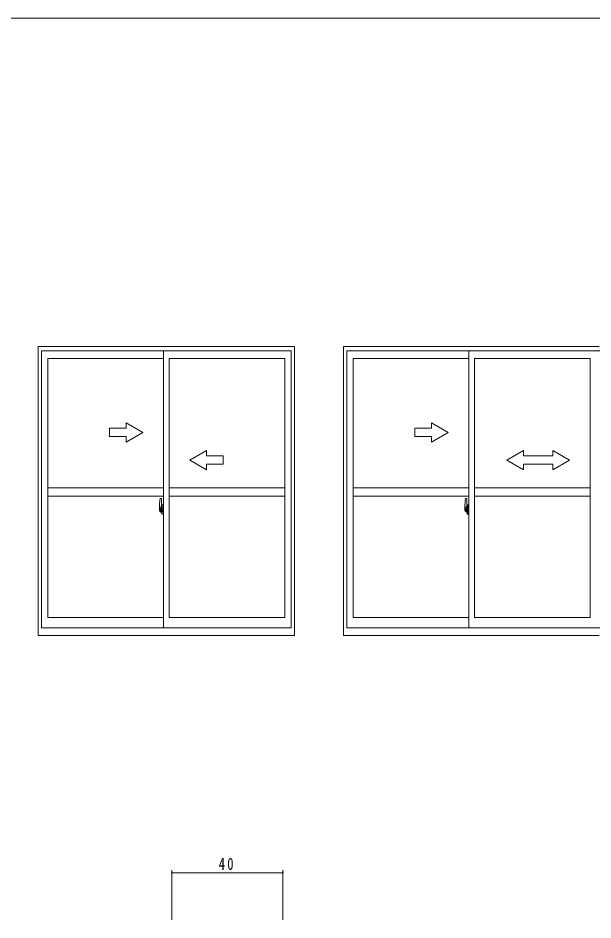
# Model space of a CAD drawing. Units: millimetres, scale not verified. Extents: x -567 to 567, y -403 to 403.
# Drawn here: x 158.5 to 365.9, y 73.4 to 399 of the extents above; entities that cross this region are included whole.
import ezdxf

# ---------------------------------------------------------------- set-up
doc = ezdxf.new("R2010")
doc.units = ezdxf.units.MM
doc.header["$LTSCALE"] = 2
doc.linetypes.add('USER2', pattern=[13, 10, -1, 1, -1])
for name, color, linetype, lineweight in [('0-1_YKK_ZWAK', 7, 'Continuous', 18), ('0-6_YKK_D', 6, 'Continuous', 18), ('0-7_YKK_A1', 4, 'Continuous', 18)]:
    doc.layers.add(name, color=color, linetype=linetype, lineweight=lineweight)
doc.styles.add('ＭＳ ゴシック', font='')
doc.styles.get('ＭＳ ゴシック').set_extended_font_data('MS Gothic')

msp = doc.modelspace()

# ---------------------------------------------------------------- linework, layer by layer
at = {"layer": '0-1_YKK_ZWAK'}
msp.add_line((537.274, 399.018), (-562.726, 399.018), dxfattribs=at)
at = {"layer": '0-6_YKK_D'}
for p, q in [((214.024, 73.415), (214.024, 91.415)), ((254.024, 73.415), (254.024, 91.415)), ((254.024, 90.415), (214.024, 90.415))]:
    msp.add_line(p, q, dxfattribs=at)
for centre, start, end in [((214.024, 90.415), 0, 180), ((214.024, 90.415), 180, 0), ((254.024, 90.415), 0, 180), ((254.024, 90.415), 180, 0)]:
    msp.add_arc(centre, 0.106, start, end, dxfattribs=at)
at = {"layer": '0-7_YKK_A1'}
for p, q in [((258.246, 280.415), (165.746, 280.415)), ((165.746, 280.415), (165.746, 176.165)), ((258.246, 176.165), (258.246, 280.415)), ((275.892, 280.415), (275.892, 176.165)), ((368.142, 280.415), (275.892, 280.415)), ((256.996, 278.915), (166.996, 278.915)), ((166.996, 278.915), (166.996, 178.915)), ((210.996, 178.915), (210.996, 278.915)), ((256.996, 178.915), (256.996, 278.915)), ((277.142, 278.915), (277.142, 178.915)), ((457.892, 278.915), (277.142, 278.915)), ((321.142, 178.915), (321.142, 278.915)), ((210.996, 276.065), (169.246, 276.065)), ((169.246, 276.065), (169.246, 182.615)), ((254.746, 276.065), (212.996, 276.065)), ((212.996, 182.615), (212.996, 276.065)), ((254.746, 182.615), (254.746, 276.065)), ((321.142, 276.065), (279.392, 276.065)), ((279.392, 276.065), (279.392, 182.615)), ((323.142, 182.615), (323.142, 276.065)), ((364.892, 276.065), (323.142, 276.065)), ((364.892, 182.615), (364.892, 276.065)), ((191.496, 250.915), (191.496, 247.915)), ((197.496, 250.915), (191.496, 250.915)), ((197.496, 250.915), (197.496, 252.879)), ((203.496, 249.415), (197.496, 252.879)), ((307.642, 250.915), (301.642, 250.915)), ((307.642, 250.915), (307.642, 252.879)), ((313.642, 249.415), (307.642, 252.879)), ((191.496, 247.915), (197.496, 247.915)), ((203.496, 249.415), (197.496, 245.951)), ((197.496, 245.951), (197.496, 247.915)), ((313.642, 249.415), (307.642, 245.951)), ((307.642, 245.951), (307.642, 247.915)), ((220.496, 239.415), (226.496, 242.879)), ((226.496, 240.915), (226.496, 242.879)), ((334.892, 239.415), (340.892, 242.879)), ((340.892, 242.879), (340.892, 240.915)), ((351.392, 242.879), (351.392, 240.915)), ((357.392, 239.415), (351.392, 242.879)), ((226.496, 240.915), (232.496, 240.915)), ((232.496, 237.915), (226.496, 237.915)), ((232.496, 240.915), (232.496, 237.915)), ((334.892, 239.415), (340.892, 235.915)), ((340.892, 240.915), (351.392, 240.915)), ((340.892, 237.915), (340.892, 235.915)), ((351.392, 237.915), (340.892, 237.915)), ((357.392, 239.415), (351.392, 235.915)), ((351.392, 237.915), (351.392, 235.915)), ((210.996, 229.415), (169.246, 229.415)), ((254.746, 229.415), (212.996, 229.415)), ((279.392, 229.415), (321.142, 229.415)), ((323.142, 229.415), (364.892, 229.415)), ((210.996, 226.415), (169.246, 226.415)), ((209.836, 225.574), (210.27, 225.589)), ((210.296, 225.564), (210.296, 222.305)), ((254.746, 226.415), (212.996, 226.415)), ((279.392, 226.415), (321.142, 226.415)), ((319.982, 225.574), (320.416, 225.589)), ((320.442, 225.564), (320.442, 222.305)), ((323.142, 226.415), (364.892, 226.415)), ((209.596, 223.32), (209.596, 221.103)), ((209.796, 221.398), (209.796, 222.457)), ((210.183, 222.457), (209.796, 222.457)), ((209.821, 221.405), (209.821, 222.385)), ((209.821, 222.385), (210.183, 222.385)), ((210.281, 222.008), (210.106, 222.008)), ((210.106, 222.008), (210.106, 221.19)), ((210.121, 221.676), (210.106, 221.676)), ((210.123, 221.765), (210.121, 221.761)), ((210.121, 221.563), (210.121, 221.761)), ((210.123, 221.567), (210.121, 221.563)), ((210.121, 221.562), (210.121, 221.563)), ((210.121, 221.488), (210.121, 221.562)), ((210.121, 221.442), (210.121, 221.488)), ((210.121, 221.488), (210.221, 221.488)), ((210.128, 221.77), (210.123, 221.765)), ((210.128, 221.572), (210.123, 221.567)), ((210.138, 221.775), (210.128, 221.77)), ((210.138, 221.577), (210.128, 221.572)), ((210.15, 221.778), (210.138, 221.775)), ((210.15, 221.58), (210.138, 221.577)), ((210.165, 221.781), (210.15, 221.778)), ((210.165, 221.583), (210.15, 221.58)), ((210.182, 221.784), (210.165, 221.781)), ((210.182, 221.586), (210.165, 221.583)), ((210.201, 221.785), (210.182, 221.784)), ((210.201, 221.587), (210.182, 221.586)), ((210.221, 221.786), (210.201, 221.785)), ((210.221, 221.588), (210.201, 221.587)), ((210.221, 222.347), (210.221, 222.008)), ((210.221, 222.18), (210.221, 222.23)), ((210.221, 222.008), (210.221, 221.786)), ((210.221, 222.008), (210.221, 221.786)), ((210.296, 221.889), (210.221, 221.889)), ((210.221, 221.786), (210.391, 221.786)), ((210.221, 221.588), (210.391, 221.588)), ((210.391, 221.563), (210.221, 221.563)), ((210.221, 221.488), (210.221, 221.562)), ((210.221, 221.562), (210.221, 220.764)), ((210.221, 221.442), (210.221, 221.488)), ((210.221, 221.249), (210.221, 221.442)), ((210.221, 221.419), (210.221, 221.149)), ((210.296, 222.305), (210.281, 222.305)), ((210.281, 222.305), (210.281, 222.008)), ((210.296, 222.345), (210.296, 221.786)), ((210.296, 221.786), (210.296, 222.138)), ((210.296, 221.847), (210.296, 222.082)), ((210.296, 221.563), (210.296, 220.764)), ((210.296, 221.042), (210.296, 221.563)), ((210.32, 222.163), (210.421, 222.165)), ((210.391, 221.786), (210.391, 221.588)), ((210.391, 221.588), (210.391, 221.563)), ((210.421, 223.27), (210.421, 222.365)), ((210.546, 222.365), (210.421, 222.365)), ((210.421, 221.998), (210.421, 222.311)), ((210.425, 221.97), (210.421, 221.998)), ((210.438, 221.944), (210.425, 221.97)), ((210.45, 221.931), (210.438, 221.944)), ((210.571, 222.34), (210.445, 222.336)), ((210.446, 222.34), (210.446, 222.365)), ((210.571, 222.34), (210.446, 222.34)), ((210.46, 221.926), (210.45, 221.931)), ((210.468, 221.924), (210.46, 221.926)), ((210.469, 221.924), (210.468, 221.924)), ((210.469, 221.924), (210.469, 221.256)), ((210.546, 223.32), (210.471, 223.32)), ((210.482, 221.932), (210.481, 221.928)), ((210.481, 221.928), (210.481, 221.924)), ((210.481, 221.924), (210.481, 220.907)), ((210.966, 221.964), (210.506, 221.948)), ((210.546, 223.32), (210.546, 222.365)), ((210.546, 223.295), (210.571, 223.295)), ((210.571, 223.325), (210.996, 223.34)), ((210.571, 223.325), (210.571, 222.34)), ((210.571, 223.295), (210.571, 222.34)), ((210.651, 222.08), (210.651, 222.01)), ((210.836, 222.105), (210.676, 222.105)), ((210.676, 221.985), (210.836, 221.985)), ((210.861, 222.08), (210.861, 222.01)), ((210.968, 221.964), (210.965, 221.964)), ((210.97, 221.963), (210.968, 221.964)), ((210.973, 221.962), (210.97, 221.963)), ((210.975, 221.961), (210.973, 221.962)), ((210.977, 221.959), (210.975, 221.961)), ((210.979, 221.957), (210.977, 221.959)), ((210.98, 221.955), (210.979, 221.957)), ((210.98, 221.952), (210.98, 221.955)), ((210.981, 221.95), (210.98, 221.952)), ((210.981, 221.95), (210.981, 221.944)), ((210.981, 221.95), (210.981, 220.881)), ((210.996, 221.728), (210.981, 221.728)), ((210.996, 223.34), (210.996, 219.84)), ((319.742, 223.32), (319.742, 221.103)), ((320.329, 222.457), (319.942, 222.457)), ((319.942, 221.398), (319.942, 222.457)), ((319.967, 222.385), (320.329, 222.385)), ((319.967, 221.405), (319.967, 222.385)), ((320.252, 222.008), (320.252, 221.19)), ((320.427, 222.008), (320.252, 222.008)), ((320.267, 221.676), (320.252, 221.676)), ((320.268, 221.765), (320.267, 221.761)), ((320.267, 221.563), (320.267, 221.761)), ((320.268, 221.567), (320.267, 221.563)), ((320.267, 221.562), (320.267, 221.563)), ((320.267, 221.562), (320.367, 221.562)), ((320.267, 221.488), (320.267, 221.562)), ((320.267, 221.488), (320.367, 221.488)), ((320.267, 221.442), (320.267, 221.488)), ((320.267, 221.442), (320.367, 221.442)), ((320.267, 221.249), (320.267, 221.442)), ((320.274, 221.77), (320.268, 221.765)), ((320.273, 221.571), (320.268, 221.567)), ((320.28, 221.575), (320.273, 221.571)), ((320.283, 221.775), (320.274, 221.77)), ((320.29, 221.579), (320.28, 221.575)), ((320.296, 221.778), (320.283, 221.775)), ((320.302, 221.582), (320.29, 221.579)), ((320.311, 221.781), (320.296, 221.778)), ((320.317, 221.584), (320.302, 221.582)), ((320.328, 221.784), (320.311, 221.781)), ((320.332, 221.586), (320.317, 221.584)), ((320.347, 221.785), (320.328, 221.784)), ((320.349, 221.587), (320.332, 221.586)), ((320.367, 221.786), (320.347, 221.785)), ((320.367, 221.588), (320.349, 221.587)), ((320.367, 222.18), (320.367, 222.23)), ((320.367, 222.008), (320.367, 221.786)), ((320.442, 221.889), (320.367, 221.889)), ((320.537, 221.563), (320.367, 221.563)), ((320.367, 221.562), (320.367, 221.563)), ((320.367, 221.562), (320.367, 220.764)), ((320.367, 221.488), (320.367, 221.562)), ((320.367, 221.442), (320.367, 221.488)), ((320.367, 221.249), (320.367, 221.442)), ((320.367, 221.419), (320.367, 221.149)), ((320.427, 222.305), (320.427, 222.008)), ((320.442, 222.305), (320.427, 222.305)), ((320.442, 222.345), (320.442, 221.786)), ((320.442, 221.786), (320.442, 222.138)), ((320.442, 221.847), (320.442, 222.082)), ((320.442, 221.042), (320.442, 221.563)), ((320.442, 221.563), (320.442, 220.764)), ((320.466, 222.163), (320.567, 222.165)), ((320.567, 223.27), (320.567, 222.365)), ((320.692, 222.365), (320.567, 222.365)), ((320.567, 221.998), (320.567, 222.311)), ((320.717, 222.34), (320.591, 222.336)), ((320.592, 222.34), (320.592, 222.365)), ((320.717, 222.34), (320.592, 222.34)), ((320.615, 221.924), (320.615, 221.256)), ((320.692, 223.32), (320.617, 223.32)), ((320.628, 221.932), (320.627, 221.928)), ((320.627, 221.928), (320.627, 221.924)), ((320.627, 221.924), (320.627, 220.907)), ((321.112, 221.964), (320.651, 221.948)), ((320.692, 223.32), (320.692, 222.365)), ((320.692, 223.295), (320.717, 223.295)), ((320.717, 223.325), (321.142, 223.34)), ((320.717, 223.325), (320.717, 222.34)), ((320.717, 223.295), (320.717, 222.34)), ((320.797, 222.08), (320.797, 222.01)), ((320.982, 222.105), (320.822, 222.105)), ((320.822, 221.985), (320.982, 221.985)), ((321.007, 222.08), (321.007, 222.01)), ((321.114, 221.964), (321.111, 221.964)), ((321.116, 221.963), (321.114, 221.964)), ((321.119, 221.962), (321.116, 221.963)), ((321.121, 221.961), (321.119, 221.962)), ((321.123, 221.959), (321.121, 221.961)), ((321.124, 221.957), (321.123, 221.959)), ((321.126, 221.955), (321.124, 221.957)), ((321.126, 221.952), (321.126, 221.955)), ((321.127, 221.95), (321.126, 221.952)), ((321.127, 221.95), (321.127, 220.881)), ((321.127, 221.95), (321.127, 221.944)), ((321.142, 221.728), (321.127, 221.728)), ((321.142, 223.34), (321.142, 219.84)), ((209.644, 221.053), (209.851, 221.046)), ((209.796, 221.395), (209.796, 221.398)), ((209.797, 221.358), (209.796, 221.395)), ((209.797, 221.348), (209.796, 221.395)), ((210.066, 221.218), (209.851, 221.218)), ((209.851, 221.218), (209.851, 221.046)), ((209.886, 221.149), (209.851, 221.149)), ((209.886, 221.19), (210.121, 221.19)), ((209.886, 221.101), (209.886, 221.19)), ((209.886, 220.955), (209.886, 220.97)), ((209.886, 220.955), (210.174, 220.955)), ((209.974, 220.682), (209.963, 220.699)), ((209.996, 220.652), (209.974, 220.682)), ((209.996, 220.702), (209.996, 220.652)), ((210.183, 220.652), (209.996, 220.652)), ((210.021, 220.727), (210.183, 220.727)), ((210.106, 221.225), (210.066, 221.225)), ((210.066, 221.225), (210.066, 221.19)), ((210.121, 221.194), (210.121, 221.249)), ((210.121, 221.249), (210.221, 221.249)), ((210.121, 221.19), (210.121, 221.194)), ((210.121, 221.194), (210.221, 221.194)), ((210.121, 221.19), (210.221, 221.19)), ((210.121, 220.97), (210.121, 220.97)), ((210.145, 220.96), (210.121, 220.97)), ((210.156, 220.957), (210.145, 220.96)), ((210.167, 220.955), (210.156, 220.957)), ((210.184, 220.955), (210.167, 220.955)), ((210.199, 220.96), (210.184, 220.955)), ((210.21, 220.968), (210.199, 220.96)), ((210.221, 221.149), (210.209, 221.149)), ((210.214, 220.973), (210.21, 220.968)), ((210.218, 220.979), (210.214, 220.973)), ((210.218, 220.979), (210.22, 220.987)), ((210.22, 220.987), (210.221, 220.995)), ((210.221, 221.194), (210.221, 221.249)), ((210.221, 221.19), (210.221, 221.194)), ((210.221, 221.047), (210.221, 220.995)), ((210.421, 221.015), (210.32, 221.017)), ((210.421, 221.191), (210.428, 221.22)), ((210.421, 221.182), (210.421, 221.191)), ((210.421, 220.869), (210.421, 221.182)), ((210.546, 220.815), (210.421, 220.815)), ((210.421, 219.91), (210.421, 220.815)), ((210.428, 221.22), (210.435, 221.233)), ((210.435, 221.233), (210.445, 221.244)), ((210.445, 221.244), (210.453, 221.251)), ((210.571, 220.84), (210.445, 220.844)), ((210.453, 221.251), (210.463, 221.255)), ((210.463, 221.255), (210.469, 221.256)), ((210.546, 219.86), (210.471, 219.86)), ((210.481, 220.907), (210.481, 220.902)), ((210.481, 220.902), (210.482, 220.898)), ((210.506, 220.882), (210.966, 220.866)), ((210.546, 220.99), (210.546, 220.933)), ((210.546, 219.86), (210.546, 220.815)), ((210.546, 219.885), (210.571, 219.885)), ((210.921, 221.015), (210.571, 221.015)), ((210.571, 220.908), (210.921, 220.908)), ((210.571, 219.885), (210.571, 220.84)), ((210.571, 220.84), (210.571, 219.855)), ((210.571, 219.855), (210.996, 219.84)), ((210.946, 220.99), (210.946, 220.933)), ((210.965, 220.866), (210.968, 220.866)), ((210.968, 220.866), (210.97, 220.867)), ((210.97, 220.867), (210.973, 220.868)), ((210.973, 220.868), (210.975, 220.869)), ((210.975, 220.869), (210.977, 220.871)), ((210.977, 220.871), (210.979, 220.873)), ((210.979, 220.873), (210.98, 220.875)), ((210.98, 220.878), (210.981, 220.881)), ((210.98, 220.875), (210.98, 220.878)), ((210.996, 221.403), (210.981, 221.403)), ((319.79, 221.053), (319.997, 221.046)), ((319.942, 221.395), (319.942, 221.398)), ((319.943, 221.348), (319.942, 221.395)), ((319.942, 221.358), (319.942, 221.395)), ((319.997, 221.218), (319.997, 221.046)), ((320.212, 221.218), (319.997, 221.218)), ((320.032, 221.149), (319.997, 221.149)), ((320.032, 221.101), (320.267, 221.101)), ((320.032, 220.97), (320.032, 221.101)), ((320.032, 220.955), (320.032, 220.97)), ((320.032, 220.955), (320.32, 220.955)), ((320.142, 220.702), (320.142, 220.652)), ((320.329, 220.652), (320.142, 220.652)), ((320.167, 220.727), (320.329, 220.727)), ((320.212, 221.225), (320.212, 221.19)), ((320.252, 221.225), (320.212, 221.225)), ((320.267, 221.249), (320.367, 221.249)), ((320.267, 221.194), (320.267, 221.249)), ((320.267, 221.194), (320.367, 221.194)), ((320.267, 221.19), (320.267, 221.194)), ((320.367, 221.149), (320.354, 221.149)), ((320.363, 220.979), (320.366, 220.987)), ((320.366, 220.987), (320.367, 220.995)), ((320.367, 221.194), (320.367, 221.249)), ((320.367, 221.19), (320.367, 221.194)), ((320.367, 221.19), (320.367, 221.059)), ((320.367, 221.059), (320.367, 221.047)), ((320.367, 221.047), (320.367, 220.995)), ((320.567, 221.015), (320.466, 221.017)), ((320.567, 220.869), (320.567, 221.182)), ((320.567, 219.91), (320.567, 220.815)), ((320.692, 220.815), (320.567, 220.815)), ((320.717, 220.84), (320.591, 220.844)), ((320.592, 220.84), (320.592, 220.815)), ((320.717, 220.84), (320.592, 220.84)), ((320.692, 219.86), (320.617, 219.86)), ((320.627, 220.907), (320.627, 220.902)), ((320.627, 220.902), (320.628, 220.898)), ((320.651, 220.882), (321.112, 220.866)), ((320.692, 220.99), (320.692, 220.933)), ((320.692, 219.86), (320.692, 220.815)), ((320.692, 219.885), (320.717, 219.885)), ((321.067, 221.015), (320.717, 221.015)), ((320.717, 220.908), (321.067, 220.908)), ((320.717, 219.885), (320.717, 220.84)), ((321.092, 220.99), (321.092, 220.933)), ((321.111, 220.866), (321.114, 220.866)), ((321.114, 220.866), (321.116, 220.867)), ((321.116, 220.867), (321.119, 220.868)), ((321.119, 220.868), (321.121, 220.869)), ((321.121, 220.869), (321.123, 220.871)), ((321.123, 220.871), (321.124, 220.873)), ((321.124, 220.873), (321.126, 220.875)), ((321.126, 220.878), (321.127, 220.881)), ((321.126, 220.875), (321.126, 220.878)), ((321.142, 221.403), (321.127, 221.403)), ((169.246, 182.615), (210.996, 182.615)), ((212.996, 182.615), (254.746, 182.615)), ((279.392, 182.615), (321.142, 182.615)), ((323.142, 182.615), (364.892, 182.615)), ((165.746, 176.165), (258.246, 176.165)), ((166.996, 178.915), (256.996, 178.915)), ((275.892, 176.165), (368.142, 176.165)), ((457.892, 178.915), (277.142, 178.915))]:
    msp.add_line(p, q, dxfattribs=at)
at = {"layer": '0-7_YKK_A1', "linetype": 'USER2'}
for p, q in [((210.442, 221.415), (209.406, 221.415)), ((209.424, 221.415), (210.75, 221.415)), ((210.136, 221.415), (211.16, 221.415)), ((320.588, 221.415), (319.552, 221.415)), ((319.57, 221.415), (320.896, 221.415)), ((320.282, 221.415), (321.306, 221.415))]:
    msp.add_line(p, q, dxfattribs=at)
at = {"layer": '0-7_YKK_A1'}
for points in [[(301.642, 250.915), (301.642, 247.915), (307.642, 247.915)], [(220.496, 239.415), (226.496, 235.951), (226.496, 237.915)], [(210.121, 221.562), (210.221, 221.562), (210.221, 221.563)], [(210.121, 221.249), (210.121, 221.442), (210.221, 221.442)], [(320.367, 222.347), (320.367, 222.008), (320.367, 221.786)], [(320.367, 221.786), (320.537, 221.786), (320.537, 221.588)], [(320.367, 221.588), (320.537, 221.588), (320.537, 221.563)], [(320.615, 221.924), (320.614, 221.924), (320.606, 221.926), (320.596, 221.931), (320.584, 221.944), (320.571, 221.97), (320.567, 221.998)], [(209.886, 220.97), (209.886, 221.101), (210.121, 221.101)], [(210.221, 221.19), (210.221, 221.059), (210.221, 221.047)], [(210.571, 220.84), (210.446, 220.84), (210.446, 220.815)], [(320.032, 221.101), (320.032, 221.19), (320.267, 221.19), (320.367, 221.19)], [(320.142, 220.652), (320.12, 220.682), (320.109, 220.699)], [(320.363, 220.979), (320.36, 220.973), (320.356, 220.968), (320.345, 220.96), (320.33, 220.955), (320.312, 220.955), (320.302, 220.957), (320.29, 220.96), (320.267, 220.97), (320.267, 220.97)], [(320.567, 221.182), (320.567, 221.191), (320.574, 221.22), (320.581, 221.233), (320.591, 221.244), (320.599, 221.251), (320.609, 221.255), (320.615, 221.256)], [(320.717, 220.84), (320.717, 219.855), (321.142, 219.84)]]:
    msp.add_lwpolyline(points, dxfattribs=at)
for centre, radius, start, end in [((222.846, 223.279), 13.25, 170.20654, 179.82143), ((209.838, 225.524), 0.05, 92, 170.20654), ((210.271, 225.564), 0.025, 0, 92), ((332.992, 223.279), 13.25, 170.20654, 179.82143), ((319.984, 225.524), 0.05, 92, 170.20654), ((320.417, 225.564), 0.025, 0, 92), ((209.821, 222.41), 0.025, 180, 270), ((210.183, 222.345), 0.113, 0, 90), ((210.183, 222.347), 0.0375, 0, 90), ((210.321, 222.138), 0.025, 91, 180), ((210.471, 223.27), 0.05, 90, 180), ((210.446, 222.311), 0.025, 91.99999, 180), ((210.506, 221.923), 0.0254, 88.99206, 157.90245), ((210.676, 222.08), 0.025, 90, 180), ((210.676, 222.01), 0.025, 180, 270), ((210.836, 222.08), 0.025, 0, 90), ((210.836, 222.01), 0.025, 270, 0), ((319.967, 222.41), 0.025, 180, 270), ((320.329, 222.345), 0.113, 0, 90), ((320.329, 222.347), 0.0375, 0, 90), ((320.467, 222.138), 0.025, 91, 180), ((320.617, 223.27), 0.05, 90, 180), ((320.592, 222.311), 0.025, 91.99999, 180), ((320.652, 221.923), 0.0254, 88.99206, 157.90245), ((320.822, 222.08), 0.025, 90, 180), ((320.822, 222.01), 0.025, 180, 270), ((320.982, 222.08), 0.025, 0, 90), ((320.982, 222.01), 0.025, 270, 0), ((209.646, 221.103), 0.05, 180, 268), ((211.272, 221.396), 1.476, 179.91894, 190.81318), ((211.104, 221.337), 1.307, 179.5362, 192.85144), ((211.292, 221.365), 1.472, 178.42075, 189.33089), ((210.745, 221.259), 0.933, 188.62914, 193.1575), ((211.104, 221.337), 1.307, 192.85144, 209.23122), ((210.745, 221.259), 0.933, 193.1575, 216.63292), ((210.706, 221.278), 0.88, 189.9821, 192.05297), ((210.706, 221.278), 0.88, 192.05297, 218.82619), ((210.021, 220.702), 0.025, 90, 180), ((210.126, 221.195), 0.095, 266.91231, 356.7406), ((210.183, 220.764), 0.113, 270, 0), ((210.183, 220.764), 0.0375, 270, 0), ((210.321, 221.042), 0.025, 180, 269.00002), ((210.446, 220.869), 0.025, 180, 268.00001), ((210.471, 219.91), 0.05, 180, 270), ((210.506, 220.908), 0.0256, 202.43823, 270.66726), ((210.571, 220.99), 0.025, 90, 180), ((210.571, 220.933), 0.025, 180, 270), ((210.921, 220.99), 0.025, 0, 90), ((210.921, 220.933), 0.025, 270, 0), ((319.792, 221.103), 0.05, 180, 268), ((321.418, 221.396), 1.476, 179.91894, 190.81318), ((321.249, 221.337), 1.307, 179.5362, 192.85144), ((321.438, 221.365), 1.472, 178.42075, 189.33089), ((320.89, 221.259), 0.933, 188.62914, 193.1575), ((321.249, 221.337), 1.307, 192.85144, 209.23122), ((320.89, 221.259), 0.933, 193.1575, 216.63292), ((320.852, 221.278), 0.88, 189.9821, 192.05297), ((320.852, 221.278), 0.88, 192.05297, 218.82619), ((320.167, 220.702), 0.025, 90, 180), ((320.272, 221.195), 0.095, 266.91231, 356.7406), ((320.329, 220.764), 0.0375, 270, 0), ((320.329, 220.764), 0.113, 270, 0), ((320.467, 221.042), 0.025, 180, 269.00002), ((320.592, 220.869), 0.025, 180, 268.00001), ((320.617, 219.91), 0.05, 180, 270), ((320.652, 220.908), 0.0256, 202.43823, 270.66726), ((320.717, 220.99), 0.025, 90, 180), ((320.717, 220.933), 0.025, 180, 270), ((321.067, 220.99), 0.025, 0, 90), ((321.067, 220.933), 0.025, 270, 0)]:
    msp.add_arc(centre, radius, start, end, dxfattribs=at)

# ---------------------------------------------------------------- texts
at = {"layer": '0-6_YKK_D', "color": 7, "insert": (230.93, 91.415), "char_height": 4.399, "attachment_point": 7, "style": 'ＭＳ ゴシック'}
msp.add_mtext('\\T1.37;\\W0.75;40', dxfattribs=at)

doc.saveas('drawing.dxf')
